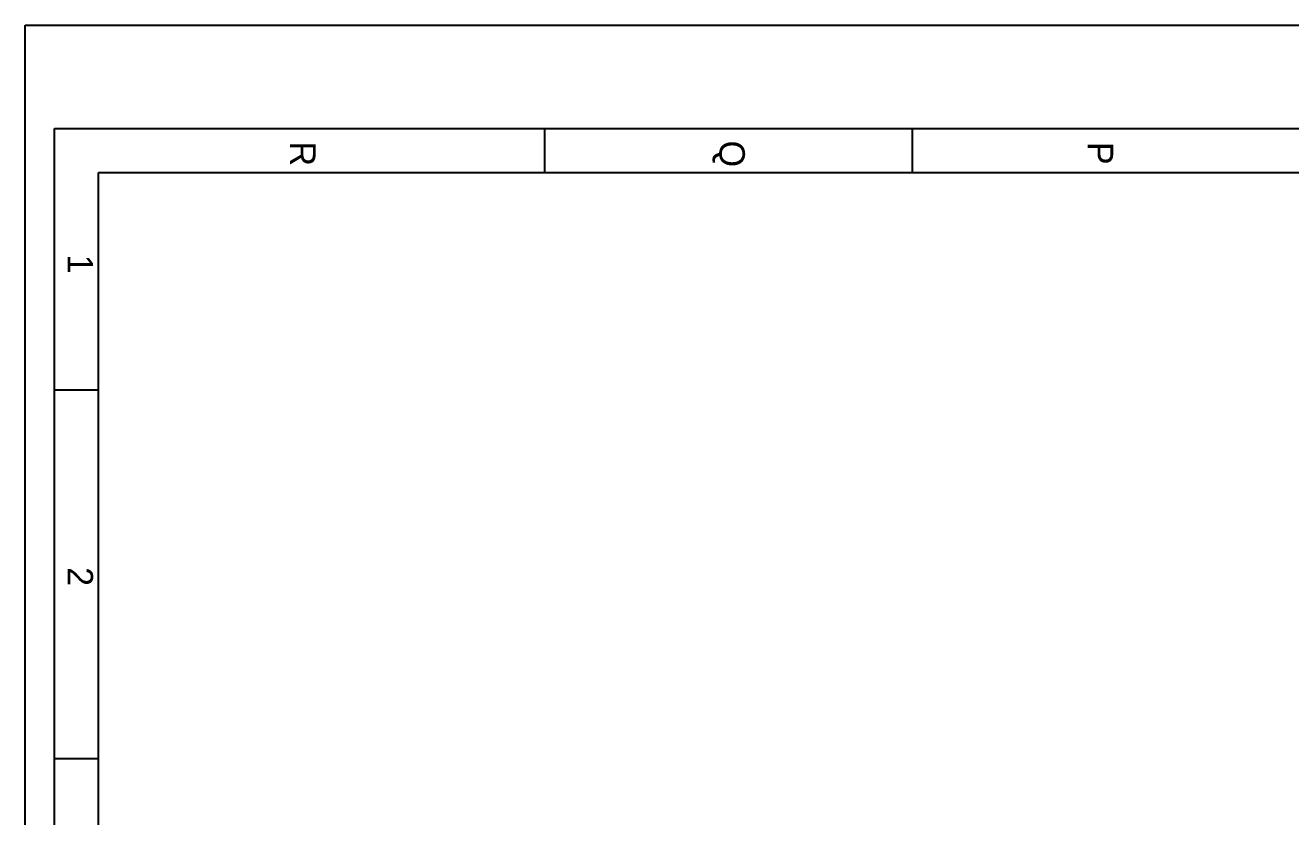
# Model space of a CAD drawing. Header units: millimetres. Extents: x 0 to 33.1, y 1.5 to 45.3.
# Drawn here: x 0.028 to 4.917, y 42.248 to 45.303 of the extents above; entities that cross this region are included whole.
import ezdxf

# ---------------------------------------------------------------- set-up
doc = ezdxf.new("R2010")
doc.units = ezdxf.units.MM
doc.header["$MEASUREMENT"] = 0
doc.layers.get('0').update_dxf_attribs({"linetype": 'CONTINUOUS'})

msp = doc.modelspace()

# ---------------------------------------------------------------- linework, layer by layer
at = {"color": 0, "linetype": 'Continuous'}
for p, q in [((0.027778, 1.49778), (0.027778, 45.3028)), ((0.027778, 45.3028), (33.0728, 45.3028)), ((0.141114, 44.9044), (32.9594, 44.9044)), ((0.141114, 1.61111), (0.141114, 44.9044)), ((2.03444, 44.7344), (2.03444, 44.9044)), ((3.45611, 44.7344), (3.45611, 44.9044)), ((0.311089, 1.78108), (0.311089, 44.7344)), ((0.311089, 44.7344), (32.7894, 44.7344)), ((0.311089, 43.8944), (0.142796, 43.8944)), ((0.311089, 42.4711), (0.142796, 42.4711))]:
    msp.add_line(p, q, dxfattribs=at)

# ---------------------------------------------------------------- texts
at = {"color": 0}
for s, p in [('R', (1.05111, 44.8544)), ('Q', (2.70944, 44.8578)), ('P', (4.13278, 44.8528)), ('1', (0.191111, 44.4178)), ('2', (0.191111, 43.2111))]:
    msp.add_text(s, height=0.098333, rotation=270, dxfattribs=at).set_placement(p)

doc.saveas('drawing.dxf')
